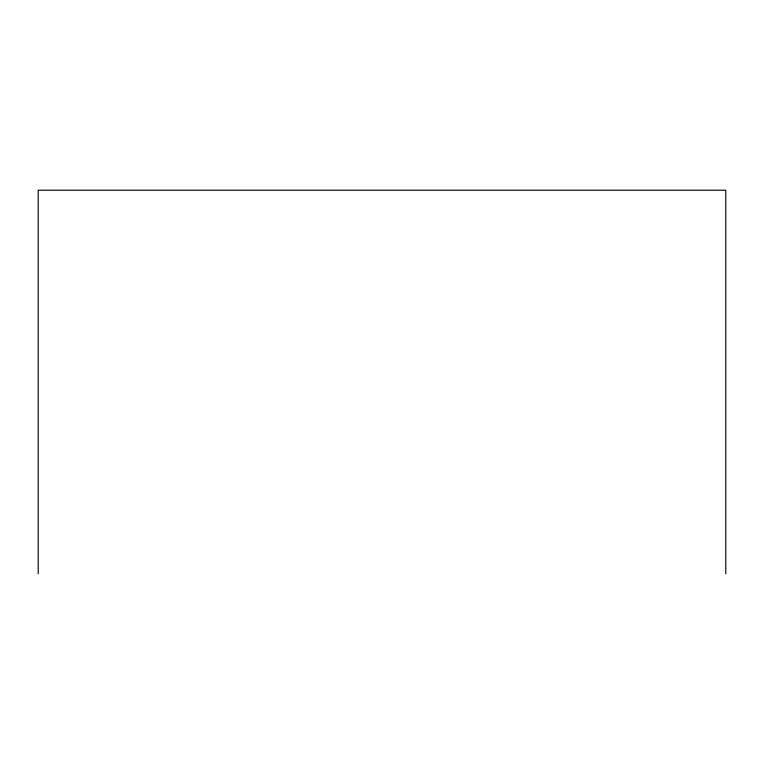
<?xml version="1.0" encoding="UTF-8"?>
<svg xmlns="http://www.w3.org/2000/svg" width="764" height="764" viewBox="0 0 764 764"><rect width="100%" height="100%" fill="white"/><g stroke="black" fill="none" stroke-linecap="round" stroke-linejoin="round"><path stroke-width="1.15" d="M725.8 573.783L725.8 190.217L38.2 190.217L38.2 573.783"/></g></svg>
